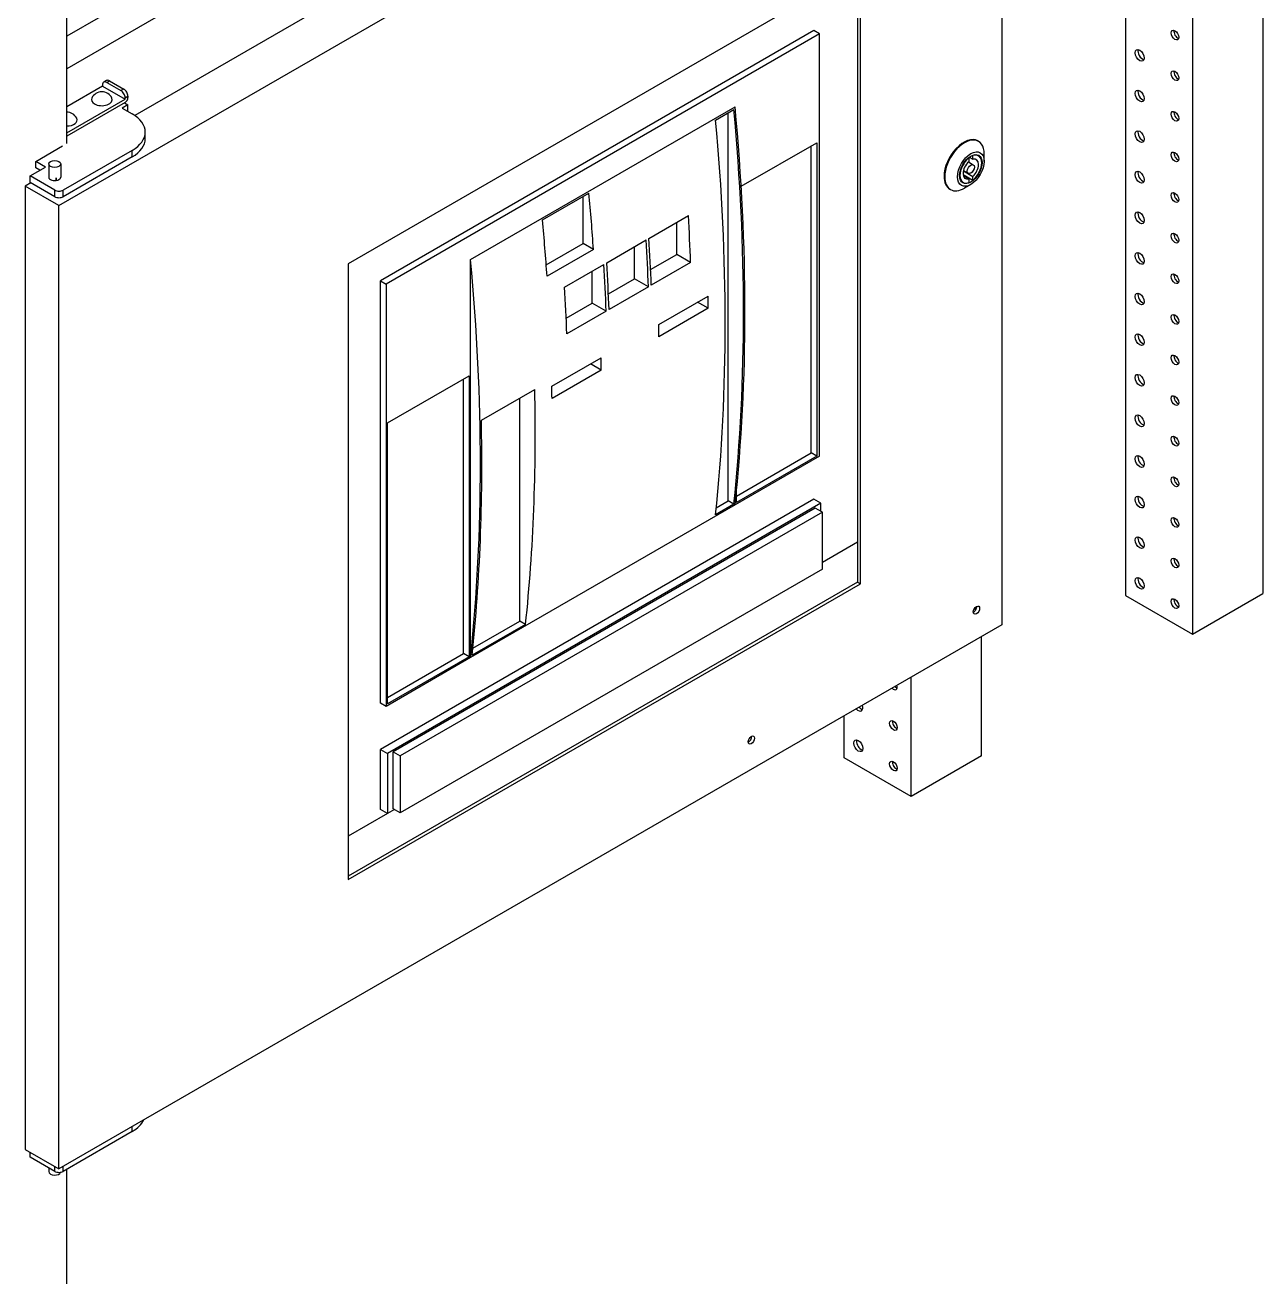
# Model space of a CAD drawing. Header units: millimetres. Extents: x -116965 to 323937, y 291661 to 566926.
# Drawn here: x -25812.8 to -25457.4, y 302951.9 to 303313.4 of the extents above; entities that cross this region are included whole.
import ezdxf

# ---------------------------------------------------------------- set-up
doc = ezdxf.new("R2010")
doc.units = ezdxf.units.MM
doc.layers.add('ALPHA', color=255, linetype='Continuous')

msp = doc.modelspace()

# ---------------------------------------------------------------- linework, layer by layer
at = {"layer": 'ALPHA'}
for p, q in [((-25496.801943, 303616.136922), (-25496.801943, 303149.567447)), ((-25457.405994, 303616.720134), (-25457.405994, 303150.150659)), ((-25477.609044, 303605.055897), (-25477.609044, 303138.486422)), ((-25543.875051, 303424.49351), (-25781.296887, 303287.41795)), ((-25803.080194, 303261.544121), (-25532.359312, 303417.844895)), ((-25532.359312, 303417.844895), (-25532.359312, 303141.169197)), ((-25643.678123, 303400.931752), (-25800.857859, 303310.183989)), ((-25639.637513, 303393.93321), (-25800.857859, 303300.8526)), ((-25800.857859, 303279.390404), (-25800.857859, 303358.00736)), ((-25572.967445, 303329.779907), (-25720.045655, 303244.864263)), ((-25573.775567, 303329.313338), (-25573.775567, 303153.416646)), ((-25572.967445, 303152.950076), (-25572.967445, 303329.779907)), ((-25586.301458, 303311.816982), (-25710.752252, 303239.965283)), ((-25584.685214, 303310.883843), (-25709.136008, 303239.032144)), ((-25584.685214, 303310.883843), (-25586.301458, 303311.816982)), ((-25584.685214, 303189.57578), (-25584.685214, 303310.883843)), ((-25790.554303, 303295.836978), (-25800.857859, 303289.888217)), ((-25790.554303, 303296.210233), (-25790.554303, 303295.836978)), ((-25790.554303, 303295.836978), (-25784.089326, 303292.104422)), ((-25789.391141, 303297.461564), (-25790.199263, 303296.994994)), ((-25789.34212, 303296.910088), (-25788.533998, 303297.376657)), ((-25789.34212, 303296.910088), (-25785.30151, 303294.57724)), ((-25788.533998, 303297.376657), (-25784.493387, 303295.04381)), ((-25800.857859, 303282.423105), (-25784.089326, 303292.104422)), ((-25784.493387, 303295.04381), (-25785.30151, 303294.57724)), ((-25784.089326, 303292.477678), (-25783.281204, 303292.944247)), ((-25784.089326, 303292.104422), (-25784.089326, 303292.477678)), ((-25783.281204, 303292.944247), (-25783.281204, 303292.570991)), ((-25784.089326, 303291.171283), (-25800.857859, 303281.489966)), ((-25783.281204, 303290.471429), (-25784.897448, 303289.53829)), ((-25784.897448, 303289.53829), (-25782.069021, 303287.905297)), ((-25784.291357, 303291.054641), (-25783.281204, 303290.471429)), ((-25783.281204, 303288.605151), (-25783.281204, 303290.471429)), ((-25684.892347, 303246.030686), (-25608.928875, 303289.888217)), ((-25614.539591, 303286.129023), (-25609.286798, 303289.161725)), ((-25610.94918, 303176.745119), (-25610.94918, 303288.201948)), ((-25778.303251, 303280.790112), (-25778.303251, 303282.65639)), ((-25809.747201, 303274.25814), (-25802.070042, 303278.69055)), ((-25782.069021, 303277.407484), (-25801.868011, 303265.976531)), ((-25782.069021, 303275.541206), (-25782.069021, 303277.407484)), ((-25607.181897, 303267.101792), (-25585.493336, 303279.623689)), ((-25587.10958, 303190.508919), (-25587.10958, 303278.69055)), ((-25585.493336, 303279.623689), (-25585.493336, 303189.57578)), ((-25539.066929, 303280.019919), (-25539.26896, 303280.136561)), ((-25809.747201, 303272.391862), (-25809.747201, 303274.25814)), ((-25806.918774, 303272.625146), (-25809.747201, 303274.25814)), ((-25806.006663, 303273.534957), (-25806.006663, 303269.709087)), ((-25802.578092, 303273.534957), (-25802.578092, 303269.709087)), ((-25782.069021, 303275.541206), (-25801.868011, 303264.110253)), ((-25541.940147, 303275.288853), (-25541.854746, 303275.239547)), ((-25541.934077, 303274.087236), (-25540.534369, 303273.279114)), ((-25541.854746, 303275.239547), (-25541.854746, 303274.160861)), ((-25541.704639, 303275.473905), (-25540.642563, 303274.860715)), ((-25540.766655, 303276.011045), (-25540.642563, 303275.939401)), ((-25540.642563, 303274.860715), (-25540.642563, 303275.939401)), ((-25539.601316, 303276.204517), (-25539.034369, 303275.87719)), ((-25537.410075, 303274.25814), (-25537.410075, 303276.357702)), ((-25811.363445, 303270.059014), (-25806.918774, 303272.625146)), ((-25811.363445, 303268.192736), (-25811.363445, 303270.059014)), ((-25804.292377, 303265.976531), (-25811.363445, 303270.059014)), ((-25808.535018, 303271.692007), (-25809.747201, 303272.391862)), ((-25543.455849, 303270.468574), (-25540.642563, 303268.844323)), ((-25543.386745, 303271.507362), (-25540.642563, 303269.923008)), ((-25543.386745, 303270.107654), (-25541.854746, 303269.223154)), ((-25543.362649, 303271.612877), (-25541.96294, 303270.804755)), ((-25540.642563, 303268.844323), (-25540.642563, 303269.923008)), ((-25811.161415, 303268.076094), (-25812.777659, 303267.142955)), ((-25803.080194, 303261.544121), (-25812.777659, 303267.142955)), ((-25812.777659, 303267.142955), (-25812.777659, 302990.467257)), ((-25804.292377, 303264.110253), (-25811.363445, 303268.192736)), ((-25803.886299, 303268.747513), (-25803.848688, 303269.530684)), ((-25547.066929, 303266.163513), (-25547.26896, 303266.280155)), ((-25544.029887, 303268.534006), (-25543.46294, 303268.206679)), ((-25541.248655, 303267.609525), (-25543.066929, 303266.559743)), ((-25541.854746, 303269.223154), (-25541.854746, 303268.144468)), ((-25804.292377, 303264.110253), (-25804.292377, 303265.976531)), ((-25801.868011, 303264.110253), (-25801.868011, 303265.976531)), ((-25664.239097, 303257.435001), (-25650.905083, 303265.133397)), ((-25652.567465, 303250.696381), (-25652.567465, 303264.17362)), ((-25803.080194, 302984.868423), (-25803.080194, 303261.544121)), ((-25633.6673, 303252.148457), (-25622.353592, 303258.68043)), ((-25625.697407, 303247.547037), (-25625.697407, 303256.749877)), ((-25663.165396, 303244.577663), (-25652.567465, 303250.696381)), ((-25649.596737, 303248.981231), (-25662.930751, 303241.282834)), ((-25649.596737, 303248.981231), (-25652.567465, 303250.696381)), ((-25645.789131, 303245.149915), (-25634.475422, 303251.681888)), ((-25637.819238, 303240.548495), (-25637.819238, 303249.751335)), ((-25720.045655, 303244.864263), (-25720.045655, 303068.034432)), ((-25684.892347, 303131.721165), (-25684.892347, 303246.030686)), ((-25657.910962, 303238.151373), (-25646.597253, 303244.683345)), ((-25633.197549, 303243.216828), (-25625.697407, 303247.547037)), ((-25621.694878, 303245.236176), (-25633.008587, 303238.704203)), ((-25621.694878, 303245.236176), (-25625.697407, 303247.547037)), ((-25649.941069, 303233.549953), (-25649.941069, 303242.752793)), ((-25710.752252, 303239.965283), (-25709.136008, 303239.032144)), ((-25710.752252, 303118.65722), (-25710.752252, 303239.965283)), ((-25709.136008, 303239.032144), (-25709.136008, 303117.724081)), ((-25645.319379, 303236.218286), (-25637.819238, 303240.548495)), ((-25633.816709, 303238.237634), (-25645.130417, 303231.705661)), ((-25633.816709, 303238.237634), (-25637.819238, 303240.548495)), ((-25630.84329, 303227.422825), (-25616.701154, 303235.58779)), ((-25616.648307, 303232.058008), (-25619.731612, 303233.838155)), ((-25657.44121, 303229.219744), (-25649.941069, 303233.549953)), ((-25645.938539, 303231.239091), (-25657.252248, 303224.707119)), ((-25645.938539, 303231.239091), (-25649.941069, 303233.549953)), ((-25616.648307, 303232.058008), (-25630.790443, 303223.893042)), ((-25661.551927, 303209.693185), (-25647.409791, 303217.85815)), ((-25647.356945, 303214.328368), (-25650.440249, 303216.108515)), ((-25708.731947, 303199.140454), (-25685.296408, 303212.670969)), ((-25685.296408, 303212.670969), (-25685.296408, 303131.95445)), ((-25647.356945, 303214.328368), (-25661.49908, 303206.163402)), ((-25686.912652, 303132.887589), (-25686.912652, 303211.73783)), ((-25681.79181, 303199.916491), (-25666.437491, 303208.781311)), ((-25670.750211, 303142.218978), (-25670.750211, 303206.291361)), ((-25708.731947, 303118.423935), (-25708.731947, 303199.140454)), ((-25608.524814, 303178.144828), (-25587.10958, 303190.508919)), ((-25585.493336, 303189.57578), (-25587.10958, 303190.508919)), ((-25584.685214, 303189.57578), (-25608.928875, 303175.578696)), ((-25585.493336, 303189.57578), (-25608.524814, 303176.27855)), ((-25608.524814, 303176.27855), (-25608.524814, 303179.572805)), ((-25586.301458, 303177.211689), (-25710.752252, 303105.35999)), ((-25584.281153, 303176.045265), (-25708.731947, 303104.193566)), ((-25614.330937, 303174.792661), (-25610.94918, 303176.745119)), ((-25609.286798, 303175.785343), (-25610.94918, 303176.745119)), ((-25584.281153, 303176.045265), (-25586.301458, 303177.211689)), ((-25584.281153, 303173.712418), (-25584.281153, 303176.045265)), ((-25585.897397, 303174.645557), (-25707.115703, 303104.660135)), ((-25583.877092, 303173.479133), (-25705.095397, 303103.493712)), ((-25608.928875, 303175.578696), (-25684.892347, 303131.721165)), ((-25609.286798, 303175.785343), (-25614.539591, 303172.752641)), ((-25583.877092, 303173.479133), (-25585.897397, 303174.645557)), ((-25583.877092, 303157.149201), (-25583.877092, 303173.479133)), ((-25573.775567, 303164.847598), (-25583.877092, 303159.015479)), ((-25583.877092, 303157.149201), (-25705.095397, 303087.16378)), ((-25573.775567, 303153.416646), (-25720.045655, 303068.967571)), ((-25720.045655, 303068.034432), (-25572.967445, 303152.950076)), ((-25573.775567, 303153.416646), (-25572.967445, 303152.950076)), ((-25496.801943, 303149.567447), (-25477.609044, 303138.486422)), ((-25477.609044, 303138.486422), (-25457.405994, 303150.150659)), ((-25539.797676, 303145.463738), (-25540.275268, 303145.739476)), ((-25532.359312, 303141.169197), (-25803.080194, 302984.868423)), ((-25669.087829, 303141.259201), (-25684.442147, 303132.394381)), ((-25684.233493, 303134.434402), (-25670.750211, 303142.218978)), ((-25669.087829, 303141.259201), (-25670.750211, 303142.218978)), ((-25538.218197, 303103.493712), (-25538.218197, 303137.786568)), ((-25708.731947, 303120.290213), (-25686.912652, 303132.887589)), ((-25685.296408, 303131.95445), (-25686.912652, 303132.887589)), ((-25684.892347, 303131.721165), (-25709.136008, 303117.724081)), ((-25685.296408, 303131.95445), (-25708.731947, 303118.423935)), ((-25558.421248, 303091.829475), (-25558.421248, 303126.122331)), ((-25709.136008, 303117.724081), (-25710.752252, 303118.65722)), ((-25577.614146, 303102.9105), (-25577.614146, 303115.041306)), ((-25710.752252, 303105.35999), (-25708.731947, 303104.193566)), ((-25710.752252, 303088.096919), (-25710.752252, 303105.35999)), ((-25708.731947, 303104.193566), (-25708.731947, 303086.930495)), ((-25707.115703, 303104.660135), (-25705.095397, 303103.493712)), ((-25707.115703, 303088.330204), (-25707.115703, 303104.660135)), ((-25705.095397, 303103.493712), (-25705.095397, 303087.16378)), ((-25538.218197, 303103.493712), (-25558.421248, 303091.829475)), ((-25558.421248, 303091.829475), (-25577.614146, 303102.9105)), ((-25708.731947, 303086.930495), (-25720.045655, 303080.398523)), ((-25708.731947, 303086.930495), (-25710.752252, 303088.096919)), ((-25706.711642, 303088.096919), (-25708.731947, 303086.930495)), ((-25705.095397, 303087.16378), (-25707.115703, 303088.330204)), ((-25782.069021, 302995.599521), (-25801.868011, 302984.168569)), ((-25782.069021, 302995.599521), (-25782.069021, 302996.999229)), ((-25812.777659, 302990.467257), (-25803.080194, 302984.868423)), ((-25811.363445, 302988.251052), (-25811.363445, 302989.65076)), ((-25804.292377, 302984.168569), (-25811.363445, 302988.251052)), ((-25806.006663, 302985.158312), (-25806.006663, 302984.075255)), ((-25804.292377, 302984.168569), (-25804.292377, 302985.568277)), ((-25801.868011, 302984.168569), (-25801.868011, 302985.568277)), ((-25800.857859, 302951.858632), (-25800.857859, 302984.75178))]:
    msp.add_line(p, q, dxfattribs=at)
for centre, end in [((-25790.756333, 303291.041518), 153.81037469), ((-25800.857859, 303285.2094), 90)]:
    msp.add_arc(centre, 3.216071, 26.18962531, end, dxfattribs=at)
for centre, major_axis, ratio, start_param, end_param in [((-25482.659807, 303310.533916), (-0.771429, 1.336153), 0.5773502692, 0.7853981634, 7.0685834706), ((-25481.851685, 303311.000486), (-0.771429, 1.336153), 0.5773502692, 0.5512855984, 2.5903070552), ((-25492.761333, 303304.701798), (-0.928571, 1.608333), 0.5773502692, 0.7853981634, 7.0685834706), ((-25491.953211, 303305.168367), (-0.928571, 1.608333), 0.5773502692, 0.4501966899, 2.6913959637), ((-25482.659807, 303298.869679), (-0.771429, 1.336153), 0.5773502692, 0.7853981634, 7.0685834706), ((-25481.851685, 303299.336249), (-0.771429, 1.336153), 0.5773502692, 0.5512855984, 2.5903070552), ((-25789.34212, 303295.510379), (-0.857143, 1.484615), 0.5773502692, 5.4977871438, 7.0685834706), ((-25788.533998, 303295.976949), (-0.857143, 1.484615), 0.5773502692, 5.4977871438, 6.2831853072), ((-25790.756333, 303291.98778), (-3, 0), 0.5773502692, 6.0065067037, 7.0685834706), ((-25790.756333, 303291.98778), (-3, 0), 0.5773502692, 0.7853981634, 3.4182712571), ((-25785.30151, 303293.177532), (-0.857143, 1.484615), 0.5773502692, 3.926990817, 5.4977871438), ((-25784.493387, 303293.644101), (-0.857143, 1.484615), 0.5773502692, 3.926990817, 5.4977871438), ((-25784.089326, 303292.104422), (0.571429, 0.989743), 0.5773502692, 3.926990817, 5.4977871438), ((-25492.761333, 303293.037561), (-0.928571, 1.608333), 0.5773502692, 0.7853981634, 7.0685834706), ((-25491.953211, 303293.50413), (-0.928571, 1.608333), 0.5773502692, 0.4501966899, 2.6913959637), ((-25791.160394, 303282.65639), (-12.857143, 0), 0.5773502692, 2.3561944902, 3.926990817), ((-26041.021626, 303481.735753), (-307.25, 532.172611), 0.5773502692, 3.813765203, 4.0402164309), ((-26040.617565, 303481.969038), (-307.25, 532.172611), 0.5773502692, 3.8128292522, 4.0411523818), ((-25482.659807, 303287.205442), (-0.771429, 1.336153), 0.5773502692, 0.7853981634, 7.0685834706), ((-25481.851685, 303287.672012), (-0.771429, 1.336153), 0.5773502692, 0.5512855984, 2.5903070552), ((-25800.857859, 303286.155661), (-3, 0), 0.5773502692, 1.5707963268, 3.4182712571), ((-26046.274419, 303478.703051), (-307.25, 532.172611), 0.5773502692, 3.813765203, 4.0402164309), ((-25791.160394, 303280.790112), (-12.857143, 0), 0.5773502692, 2.3561944902, 3.1415926536), ((-25543.26896, 303273.208358), (4, 6.928203), 0.5773502692, 0, 2.3561944902), ((-25543.066929, 303273.091716), (4, 6.928203), 0.5773502692, 5.4977871438, 8.6393797974), ((-25492.761333, 303281.373324), (-0.928571, 1.608333), 0.5773502692, 0.7853981634, 7.0685834706), ((-25491.953211, 303281.839894), (-0.928571, 1.608333), 0.5773502692, 0.4501966899, 2.6913959637), ((-25541.248655, 303272.041935), (2.714286, 4.701281), 0.5773502692, 2.3561944902, 8.6393797974), ((-25482.659807, 303275.541206), (-0.771429, 1.336153), 0.5773502692, 0.7853981634, 7.0685834706), ((-25804.292377, 303273.534957), (-1.714286, 0), 0.5773502692, 0.7853981634, 7.0685834706), ((-25541.248655, 303272.041935), (2.285714, 3.958973), 0.5773502692, 2.3561944902, 8.6393797974), ((-25541.248655, 303272.041935), (2.214286, 3.835255), 0.5773502692, 0.9801758061, 3.7322131743), ((-25541.248655, 303272.041935), (1.571429, 2.721794), 0.5773502692, 1.0616247942, 3.6507641862), ((-25541.248655, 303272.041935), (0.714286, 1.237179), 0.5773502692, 2.3561944902, 8.6393797974), ((-25544.077082, 303273.674928), (1.571429, 2.721794), 0.5773502692, 5.6145843076, 5.6521005583), ((-25541.248655, 303272.041935), (2.214286, 3.835255), 0.5773502692, 4.1217684597, 6.8738058278), ((-25541.248655, 303272.041935), (1.571429, 2.721794), 0.5773502692, 4.2032174478, 6.7923568398), ((-25481.851685, 303276.007775), (-0.771429, 1.336153), 0.5773502692, 0.5512855984, 2.5903070552), ((-25543.26896, 303273.208358), (4, 6.928203), 0.5773502692, 2.3561944902, 3.1415926536), ((-25543.066929, 303273.091716), (4, 6.928203), 0.5773502692, 2.3561944902, 3.926990817), ((-25544.077082, 303273.674928), (2.285714, 3.958973), 0.5773502692, 4.1239307756, 4.1425765312), ((-25492.761333, 303269.709087), (-0.928571, 1.608333), 0.5773502692, 0.7853981634, 7.0685834706), ((-25491.953211, 303270.175657), (-0.928571, 1.608333), 0.5773502692, 0.4501966899, 2.6913959637), ((-25804.292377, 303269.709087), (-1.714286, 0), 0.5773502692, 0, 3.1415926536), ((-25804.292377, 303260.291924), (1.643162, 17.576319), 0.0278024166, 1.0199340822, 1.0719324668), ((-25804.292377, 303260.291924), (1.161997, -17.142438), 0.073523511, 2.0829855009, 2.1349838856), ((-25803.080194, 303266.676386), (-1.714286, 0), 0.5773502692, 0.7853981634, 2.3561944902), ((-25803.080194, 303264.810108), (-1.714286, 0), 0.5773502692, 0.7853981634, 2.3561944902), ((-26082.639911, 303457.707425), (-307.25, 532.172611), 0.5773502692, 4.0093808708, 4.0402164309), ((-25482.659807, 303263.876969), (-0.771429, 1.336153), 0.5773502692, 0.7853981634, 7.0685834706), ((-25481.851685, 303264.343538), (-0.771429, 1.336153), 0.5773502692, 0.5512855984, 2.5903070552), ((-25492.761333, 303258.04485), (-0.928571, 1.608333), 0.5773502692, 0.7853981634, 7.0685834706), ((-25491.953211, 303258.51142), (-0.928571, 1.608333), 0.5773502692, 0.4501966899, 2.6913959637), ((-26095.973925, 303450.009029), (-307.25, 532.172611), 0.5773502692, 4.0093808708, 4.0402164309), ((-26055.769853, 303473.22086), (-307.25, 532.172611), 0.5773502692, 3.9721066669, 3.9981889294), ((-26067.083562, 303466.688887), (-307.25, 532.172611), 0.5773502692, 3.9721066669, 3.9981889294), ((-25482.659807, 303252.212732), (-0.771429, 1.336153), 0.5773502692, 0.7853981634, 7.0685834706), ((-25481.851685, 303252.679301), (-0.771429, 1.336153), 0.5773502692, 0.5512855984, 2.5903070552), ((-26067.891684, 303466.222318), (-307.25, 532.172611), 0.5773502692, 3.9721066669, 3.9981889294), ((-25492.761333, 303246.380613), (-0.928571, 1.608333), 0.5773502692, 0.7853981634, 7.0685834706), ((-26116.581036, 303438.111507), (-307.25, 532.172611), 0.5773502692, 3.8128292522, 4.0411523818), ((-26080.013514, 303459.223776), (-307.25, 532.172611), 0.5773502692, 3.9721066669, 3.9981889294), ((-26079.205392, 303459.690345), (-307.25, 532.172611), 0.5773502692, 3.9721066669, 3.9981889294), ((-25491.953211, 303246.847183), (-0.928571, 1.608333), 0.5773502692, 0.4501966899, 2.6913959637), ((-25482.659807, 303240.548495), (-0.771429, 1.336153), 0.5773502692, 0.7853981634, 7.0685834706), ((-25481.851685, 303241.015064), (-0.771429, 1.336153), 0.5773502692, 0.5512855984, 2.5903070552), ((-26091.327223, 303452.691803), (-307.25, 532.172611), 0.5773502692, 3.9721066669, 3.9981889294), ((-26051.123152, 303475.903634), (-307.25, 532.172611), 0.5773502692, 3.9409398919, 3.9479152777), ((-25492.761333, 303234.716377), (-0.928571, 1.608333), 0.5773502692, 0.7853981634, 7.0685834706), ((-25491.953211, 303235.182946), (-0.928571, 1.608333), 0.5773502692, 0.4501966899, 2.6913959637), ((-25482.659807, 303228.884258), (-0.771429, 1.336153), 0.5773502692, 0.7853981634, 7.0685834706), ((-25481.851685, 303229.350828), (-0.771429, 1.336153), 0.5773502692, 0.5512855984, 2.5903070552), ((-26065.265287, 303467.738669), (-307.25, 532.172611), 0.5773502692, 3.9409398919, 3.9479152777), ((-25492.761333, 303223.05214), (-0.928571, 1.608333), 0.5773502692, 0.7853981634, 7.0685834706), ((-25491.953211, 303223.518709), (-0.928571, 1.608333), 0.5773502692, 0.4501966899, 2.6913959637), ((-26081.831789, 303458.173994), (-307.25, 532.172611), 0.5773502692, 3.9409398919, 3.9479152777), ((-25482.659807, 303217.220021), (-0.771429, 1.336153), 0.5773502692, 0.7853981634, 7.0685834706), ((-25481.851685, 303217.686591), (-0.771429, 1.336153), 0.5773502692, 0.5512855984, 2.5903070552), ((-25492.761333, 303211.387903), (-0.928571, 1.608333), 0.5773502692, 0.7853981634, 7.0685834706), ((-25491.953211, 303211.854472), (-0.928571, 1.608333), 0.5773502692, 0.4501966899, 2.6913959637), ((-26100.822657, 303447.209612), (-307.25, 532.172611), 0.5773502692, 3.813765203, 3.9516358783), ((-26095.973925, 303450.009029), (-307.25, 532.172611), 0.5773502692, 3.9409398919, 3.9479152777), ((-25482.659807, 303205.555784), (-0.771429, 1.336153), 0.5773502692, 0.7853981634, 7.0685834706), ((-25481.851685, 303206.022354), (-0.771429, 1.336153), 0.5773502692, 0.5512855984, 2.5903070552), ((-25492.761333, 303199.723666), (-0.928571, 1.608333), 0.5773502692, 0.7853981634, 7.0685834706), ((-25491.953211, 303200.190235), (-0.928571, 1.608333), 0.5773502692, 0.4501966899, 2.6913959637), ((-26116.176975, 303438.344792), (-307.25, 532.172611), 0.5773502692, 3.813765203, 3.9516358783), ((-25482.659807, 303193.891548), (-0.771429, 1.336153), 0.5773502692, 0.7853981634, 7.0685834706), ((-25481.851685, 303194.358117), (-0.771429, 1.336153), 0.5773502692, 0.5512855984, 2.5903070552), ((-25492.761333, 303188.059429), (-0.928571, 1.608333), 0.5773502692, 0.7853981634, 7.0685834706), ((-25491.953211, 303188.525999), (-0.928571, 1.608333), 0.5773502692, 0.4501966899, 2.6913959637), ((-25482.659807, 303182.227311), (-0.771429, 1.336153), 0.5773502692, 0.7853981634, 7.0685834706), ((-25481.851685, 303182.69388), (-0.771429, 1.336153), 0.5773502692, 0.5512855984, 2.5903070552), ((-25492.761333, 303176.395192), (-0.928571, 1.608333), 0.5773502692, 0.7853981634, 7.0685834706), ((-25491.953211, 303176.861762), (-0.928571, 1.608333), 0.5773502692, 0.4501966899, 2.6913959637), ((-25482.659807, 303170.563074), (-0.771429, 1.336153), 0.5773502692, 0.7853981634, 7.0685834706), ((-25481.851685, 303171.029643), (-0.771429, 1.336153), 0.5773502692, 0.5512855984, 2.5903070552), ((-25492.761333, 303164.730955), (-0.928571, 1.608333), 0.5773502692, 0.7853981634, 7.0685834706), ((-25491.953211, 303165.197525), (-0.928571, 1.608333), 0.5773502692, 0.4501966899, 2.6913959637), ((-25482.659807, 303158.898837), (-0.771429, 1.336153), 0.5773502692, 0.7853981634, 7.0685834706), ((-25481.851685, 303159.365406), (-0.771429, 1.336153), 0.5773502692, 0.5512855984, 2.5903070552), ((-25492.761333, 303153.066718), (-0.928571, 1.608333), 0.5773502692, 0.7853981634, 7.0685834706), ((-25491.953211, 303153.533288), (-0.928571, 1.608333), 0.5773502692, 0.4501966899, 2.6913959637), ((-25482.659807, 303147.2346), (-0.771429, 1.336153), 0.5773502692, 0.7853981634, 7.0685834706), ((-25481.851685, 303147.70117), (-0.771429, 1.336153), 0.5773502692, 0.5512855984, 2.5903070552), ((-25539.632411, 303145.368322), (0.642857, 1.113461), 0.5773502692, 2.3561944902, 8.6393797974), ((-25540.440533, 303145.834892), (0.642857, 1.113461), 0.5773502692, 3.8212664725, 5.6035114883), ((-25563.472011, 303123.906126), (-0.771429, 1.336153), 0.5773502692, 1.9745110135, 4.3086742937), ((-25562.663889, 303124.372696), (-0.771429, 1.336153), 0.5773502692, 1.9745110135, 2.3561944902), ((-25562.663889, 303124.372696), (-0.771429, 1.336153), 0.5773502692, 2.3561944902, 2.5903070552), ((-25573.573536, 303118.074008), (-0.928571, 1.608333), 0.5773502692, 1.9032432785, 4.3799420286), ((-25572.765414, 303118.540577), (-0.928571, 1.608333), 0.5773502692, 1.9032432785, 2.3561944902), ((-25572.765414, 303118.540577), (-0.928571, 1.608333), 0.5773502692, 2.3561944902, 2.6913959637), ((-25563.472011, 303112.241889), (-0.771429, 1.336153), 0.5773502692, 0.7853981634, 7.0685834706), ((-25562.663889, 303112.708459), (-0.771429, 1.336153), 0.5773502692, 0.5512855984, 2.3561944902), ((-25562.663889, 303112.708459), (-0.771429, 1.336153), 0.5773502692, 2.3561944902, 2.5903070552), ((-25604.282174, 303108.042764), (0.642857, 1.113461), 0.5773502692, 2.3561944902, 8.6393797974), ((-25605.090296, 303108.509334), (0.642857, 1.113461), 0.5773502692, 3.8212664725, 5.6035114883), ((-25573.573536, 303106.409771), (-0.928571, 1.608333), 0.5773502692, 0.7853981634, 7.0685834706), ((-25572.765414, 303106.87634), (-0.928571, 1.608333), 0.5773502692, 0.4501966899, 2.3561944902), ((-25572.765414, 303106.87634), (-0.928571, 1.608333), 0.5773502692, 2.3561944902, 2.6913959637), ((-25563.472011, 303100.577653), (-0.771429, 1.336153), 0.5773502692, 0.7853981634, 7.0685834706), ((-25562.663889, 303101.044222), (-0.771429, 1.336153), 0.5773502692, 0.5512855984, 2.3561944902), ((-25562.663889, 303101.044222), (-0.771429, 1.336153), 0.5773502692, 2.3561944902, 2.5903070552), ((-25791.160394, 303000.848427), (-12.857143, 0), 0.5773502692, 2.3561944902, 2.878509312), ((-25804.292377, 302984.075255), (-1.714286, 0), 0.5773502692, 0, 2.9823802448), ((-25803.080194, 302984.868423), (-1.714286, 0), 0.5773502692, 0.7853981634, 2.3561944902)]:
    msp.add_ellipse(centre, major_axis=major_axis, ratio=ratio, start_param=start_param, end_param=end_param, dxfattribs=at)

doc.saveas('drawing.dxf')
